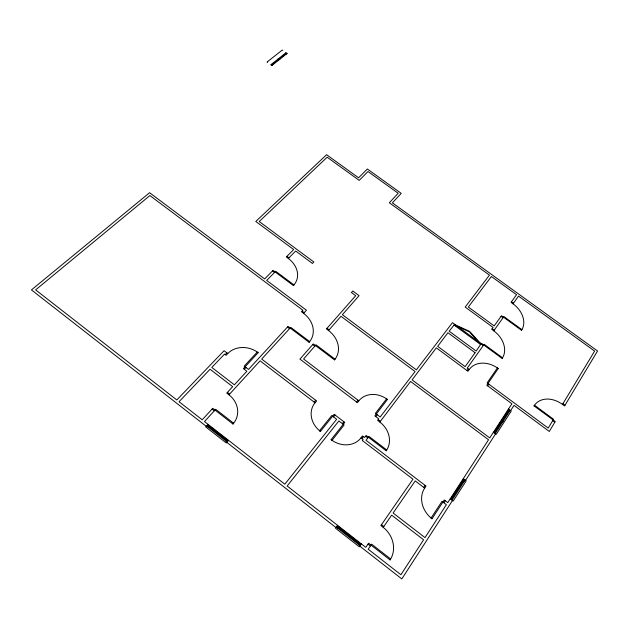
<?xml version="1.0" encoding="UTF-8"?>
<svg xmlns="http://www.w3.org/2000/svg" width="629" height="629" viewBox="0 0 629 629"><rect width="100%" height="100%" fill="white"/><g stroke="black" fill="none" stroke-linecap="round" stroke-linejoin="round"><path stroke-width="0.94" d="M521.496 330.28L522.573 328.377A22.219 16.645 36.7 0 0 513.02 303.807L511.047 302.384L516.558 294.694L491.398 276.516L468.33 307.031L494.19 325.908L501.486 315.727L521.496 330.28L521.913 329.675L503.908 316.576L493.749 330.815A22.833 17.573 37.4 0 1 503.279 356.462L502.139 358.467L481.641 343.426L481.185 344.055L483.229 345.557M331.121 439.663L332.018 440.347L344.134 424.968L338.866 420.95L287.138 486.005L365.795 547.348L368.641 543.228L390.082 559.92L391.497 557.42A24.264 21.614 51.5 0 0 383.21 527.385L380.867 525.569L412.97 479.18L362.312 440.512L363.114 439.451L361.015 437.847A22.298 19.302 34.6 0 1 333.567 441.322L331.121 439.663L344.739 422.397L334.156 414.33L320.397 431.439L319.508 430.755L331.766 415.533L336.657 419.26L284.811 484.196L204.48 421.556L215.708 409.29L233.681 423.246L232.982 424.032L212.767 408.323L202.224 419.795L179.045 401.719L210.07 369.247L232.675 386.662L226.754 393.109L228.98 394.831A23.053 20.584 17.3 0 1 234.648 421.862L232.982 424.032M510.591 410.651L514.019 405.351L549.29 431.447L555.242 421.524L534.052 405.894L535.483 403.991A23.91 18.225 44 0 1 562.491 404.408L594.617 351.092L518.516 296.11L513.028 303.823M361.015 437.847L362.477 435.928L364.576 437.525L366.133 435.48L386.198 450.765L387.527 448.619A22.369 19.247 37.8 0 0 379.822 422.043L377.62 420.376L378.776 418.859L374.868 415.895L387.44 399.486L386.576 398.833L375.403 413.387L380.183 417.003L415.069 371.558L340.989 316.285L328.527 330.524A23.981 20.018 27 0 1 336.035 357.744L334.494 359.882L313.297 343.906L299.931 359.112L357.39 402.654L358.837 400.822A21.952 18.595 36.3 0 1 385.09 397.905L387.44 399.486M534.052 405.894L534.485 405.21L553.536 419.26L548.221 428.082L487.129 382.912L497.405 367.91L498.239 368.515L486.815 385.223L511.896 403.787L489.732 437.926L412.089 379.861L436.314 347.861L467.952 371.267L469.14 369.6A23.525 18.414 39.9 0 1 495.715 366.856L498.239 368.515M452.031 500.197L465.067 480.037M495.117 433.593L510.166 410.336M452.487 500.542L401.813 578.932L359.725 546.082M465.523 480.375L495.55 433.916M450.663 499.151L463.722 479.015M493.82 432.626L508.892 409.385M452.007 498.648L463.754 480.517M495.054 432.194L501.785 421.807M502.367 420.919L508.963 410.737M431.989 518.768L429.67 516.771A23.187 19.523 48 0 1 424.677 488.112L415.234 480.91L393.109 513.02L425.007 537.614L446.386 504.686L442.006 501.344L431.062 518.06L431.989 518.768L444.271 499.984L447.73 502.618L488.536 439.765L410.572 381.441L379.837 422.051M443.838 502.744L445.183 500.684M390.082 559.92L390.688 559.016L371.637 544.179L368.177 549.203L400.909 574.725L423.584 539.8L391.639 515.151L383.226 527.393M423.765 487.42L425.141 485.391M424.669 488.128L426.045 486.083L365.999 440.284L368.94 436.408L386.764 449.987L386.198 450.765M487.656 385.844L488.812 384.154M502.139 358.467L502.579 357.822L484.133 344.291L467.213 368.177L469.14 369.6M359.442 545.17L360.386 543.818M361.29 543.833L359.253 546.758L335.516 528.234L337.608 525.364M358.844 544.706L359.788 543.354M467.119 370.654L468.306 368.987M479.55 343.756L480.116 342.962L470.083 331.853L469.674 332.136L479.707 343.245L480.116 342.962L481.327 343.851M481.138 343.709L476.177 351.053L449.161 331.176L454.673 324.289M336.908 527.589L337.875 526.269M337.506 528.053L338.465 526.725M258.142 352.68L257.277 352.028L244.209 366.141L248.51 369.435L288.043 326.427L309.091 342.294L310.671 340.203A23.926 19.884 24.1 0 0 303.587 313.328L301.511 311.772L302.895 310.27L149.899 195.564L35.641 289.89L176.804 399.965L224.058 350.707L227.769 353.545A22.188 19.137 20.5 0 1 255.791 351.092L258.142 352.68L243.423 368.602L246.859 371.236L234.373 384.814L211.808 367.43L224.529 354.119L226.086 355.314L227.777 353.537M455.105 325.806L455.687 325.028L469.258 331.239L469.108 331.719L455.538 325.5L455.687 325.028L452.455 322.661L416.359 369.86L342.388 314.697L359.057 295.654L352.783 291.007L351.438 292.532L355.692 295.685L326.443 328.959L328.542 330.532M361.903 438.523L363.365 436.605M375.741 416.563L377.156 414.715M342.357 423.616L343.851 421.721M356.517 401.994L357.956 400.17M333.535 416.878L335.037 414.998M206.296 426.352L31.45 289.914L149.6 192.718L264.636 278.906L273.072 270.368L293.389 285.542L294.954 283.624A23.202 18.579 21.4 0 0 288.326 258.456L286.321 256.97L293.664 249.54L255.783 221.463L326.593 154.703L358.593 177.803L367.36 168.997L401.216 193.362L392.394 202.852L597.55 350.998L564.583 405.949L562.475 404.4M315.035 402.78L316.576 400.925L261.695 359.073L290.747 327.347L309.688 341.626L309.091 342.294M314.162 402.096L315.703 400.256M334.494 359.882L335.076 359.198L316.002 344.826L303.595 358.994L358.829 400.83M228.531 440.308L226.228 442.934L205.754 426.949L208.097 424.371M225.976 441.031L227.038 439.82M226.542 441.479L227.612 440.269M207.224 426.399L208.301 425.212M207.79 426.839L208.867 425.652M228.964 394.815L260.084 360.834L315.043 402.772A22.235 19.263 32.9 0 0 318.172 429.521L320.397 431.439M303.595 313.336L306.433 310.215L266.68 280.432L275.699 271.28L293.971 284.929L293.389 285.542M244.288 369.262L245.947 367.47M225.221 354.646L226.904 352.885M288.326 258.456L295.654 251.01L312.448 263.457L313.847 261.994L259.219 221.526L327.166 157.226L359.222 180.381L367.996 171.536L398.188 193.268L389.32 202.774L489.456 275.117L465.193 307.07L493.089 327.442L491.729 329.337L493.765 330.823M272.019 64.638L278.702 59.33M279.331 58.835L285.92 53.607M282.767 50.43L282.256 50.068L267.034 62.051L267.553 62.42M285.715 52.993L286.745 53.724M285.401 53.237L286.431 53.968M278.812 58.466L279.85 59.197M278.498 58.717L279.535 59.448M278.183 58.961L279.221 59.7M271.492 64.268L272.538 65.015M271.17 64.52L272.215 65.267M511.463 301.794L513.437 303.225M501.054 316.332L503.051 317.779M492.177 328.715L494.19 330.194M457.645 326.467L478.142 341.516M562.9 403.724L564.999 405.265M454.083 325.059L480.572 344.503M552.694 420.659L554.817 422.232M508.468 409.07L511.228 411.122L496.202 434.403L493.38 432.304M508.609 409.825L509.883 410.768M508.318 410.265L509.6 411.209M286.903 256.38L288.9 257.866M501.722 420.439L503.011 421.399M501.431 420.887L502.72 421.839M501.14 421.328L502.429 422.287M494.41 431.714L495.707 432.681M494.111 432.17L495.416 433.137M272.475 270.973L274.503 272.491M327.017 328.299L329.101 329.863M302.101 311.127L304.169 312.684M312.707 344.582L314.822 346.17M287.437 327.088L289.537 328.668M463.274 478.677L466.191 480.886L453.171 501.061L450.207 498.805M463.4 479.51L464.752 480.532M463.078 480.006L464.43 481.028M378.186 419.629L380.388 421.296M451.323 498.129L452.691 499.174M450.993 498.64L452.361 499.685M365.551 436.243L367.776 437.941M227.439 392.354L229.656 394.068M381.473 524.696L383.816 526.512M212.052 409.094L214.292 410.839M368.028 544.124L370.402 545.972M207.735 424.772L228.178 440.709M337.286 525.805L360.975 544.282M208.325 426.25L226.511 440.426M337.985 527.385L359.316 544.03M206.658 425.959L227.116 441.92M336.318 527.133L360.04 545.634M226.762 442.329L335.996 527.574M475.099 352.72L465.13 366.636L437.658 346.32L447.942 332.733L475.099 352.72M287.052 53.473L271.893 65.526L270.855 64.779L286.022 52.75L287.052 53.473"/></g></svg>
